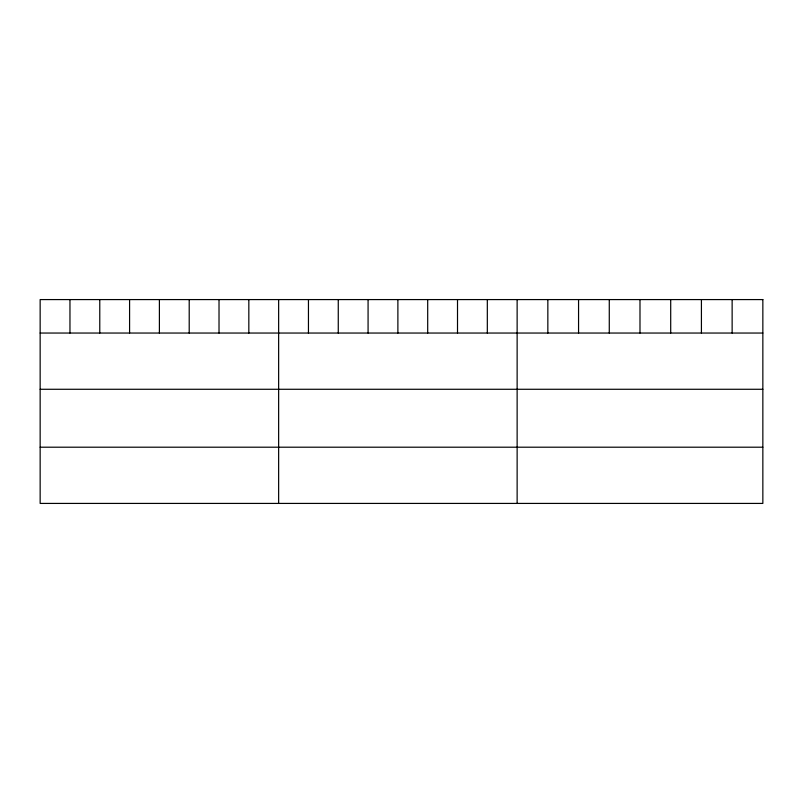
<?xml version="1.0" encoding="UTF-8"?>
<svg xmlns="http://www.w3.org/2000/svg" width="803" height="803" viewBox="0 0 803 803"><rect width="100%" height="100%" fill="white"/><g stroke="black" fill="none" stroke-linecap="round" stroke-linejoin="round"><path stroke-width="1.2" d="M40.15 333.044L762.85 333.044M40.15 389.274L762.85 389.274M40.15 447.201L762.85 447.201M732.135 299.579L732.135 333.044M701.42 299.579L701.42 333.044M670.706 299.579L670.706 333.044M639.991 299.579L639.991 333.044M609.276 299.579L609.276 333.044M578.561 299.579L578.561 333.044M547.847 299.579L547.847 333.044M517.132 299.579L517.132 503.421M487.321 299.579L487.321 333.044M457.509 299.579L457.509 333.044M427.698 299.579L427.698 333.044M397.886 299.579L397.886 333.044M368.075 299.579L368.075 333.044M338.264 299.579L338.264 333.044M308.452 299.579L308.452 333.044M278.641 299.579L278.641 503.421M248.83 299.579L248.83 333.044M219.018 299.579L219.018 333.044M189.207 299.579L189.207 333.044M159.395 299.579L159.395 333.044M129.584 299.579L129.584 333.044M99.773 299.579L99.773 333.044M69.961 299.579L69.961 333.044M762.85 299.579L40.15 299.579L40.15 503.421L762.85 503.421L762.85 299.579"/></g></svg>
